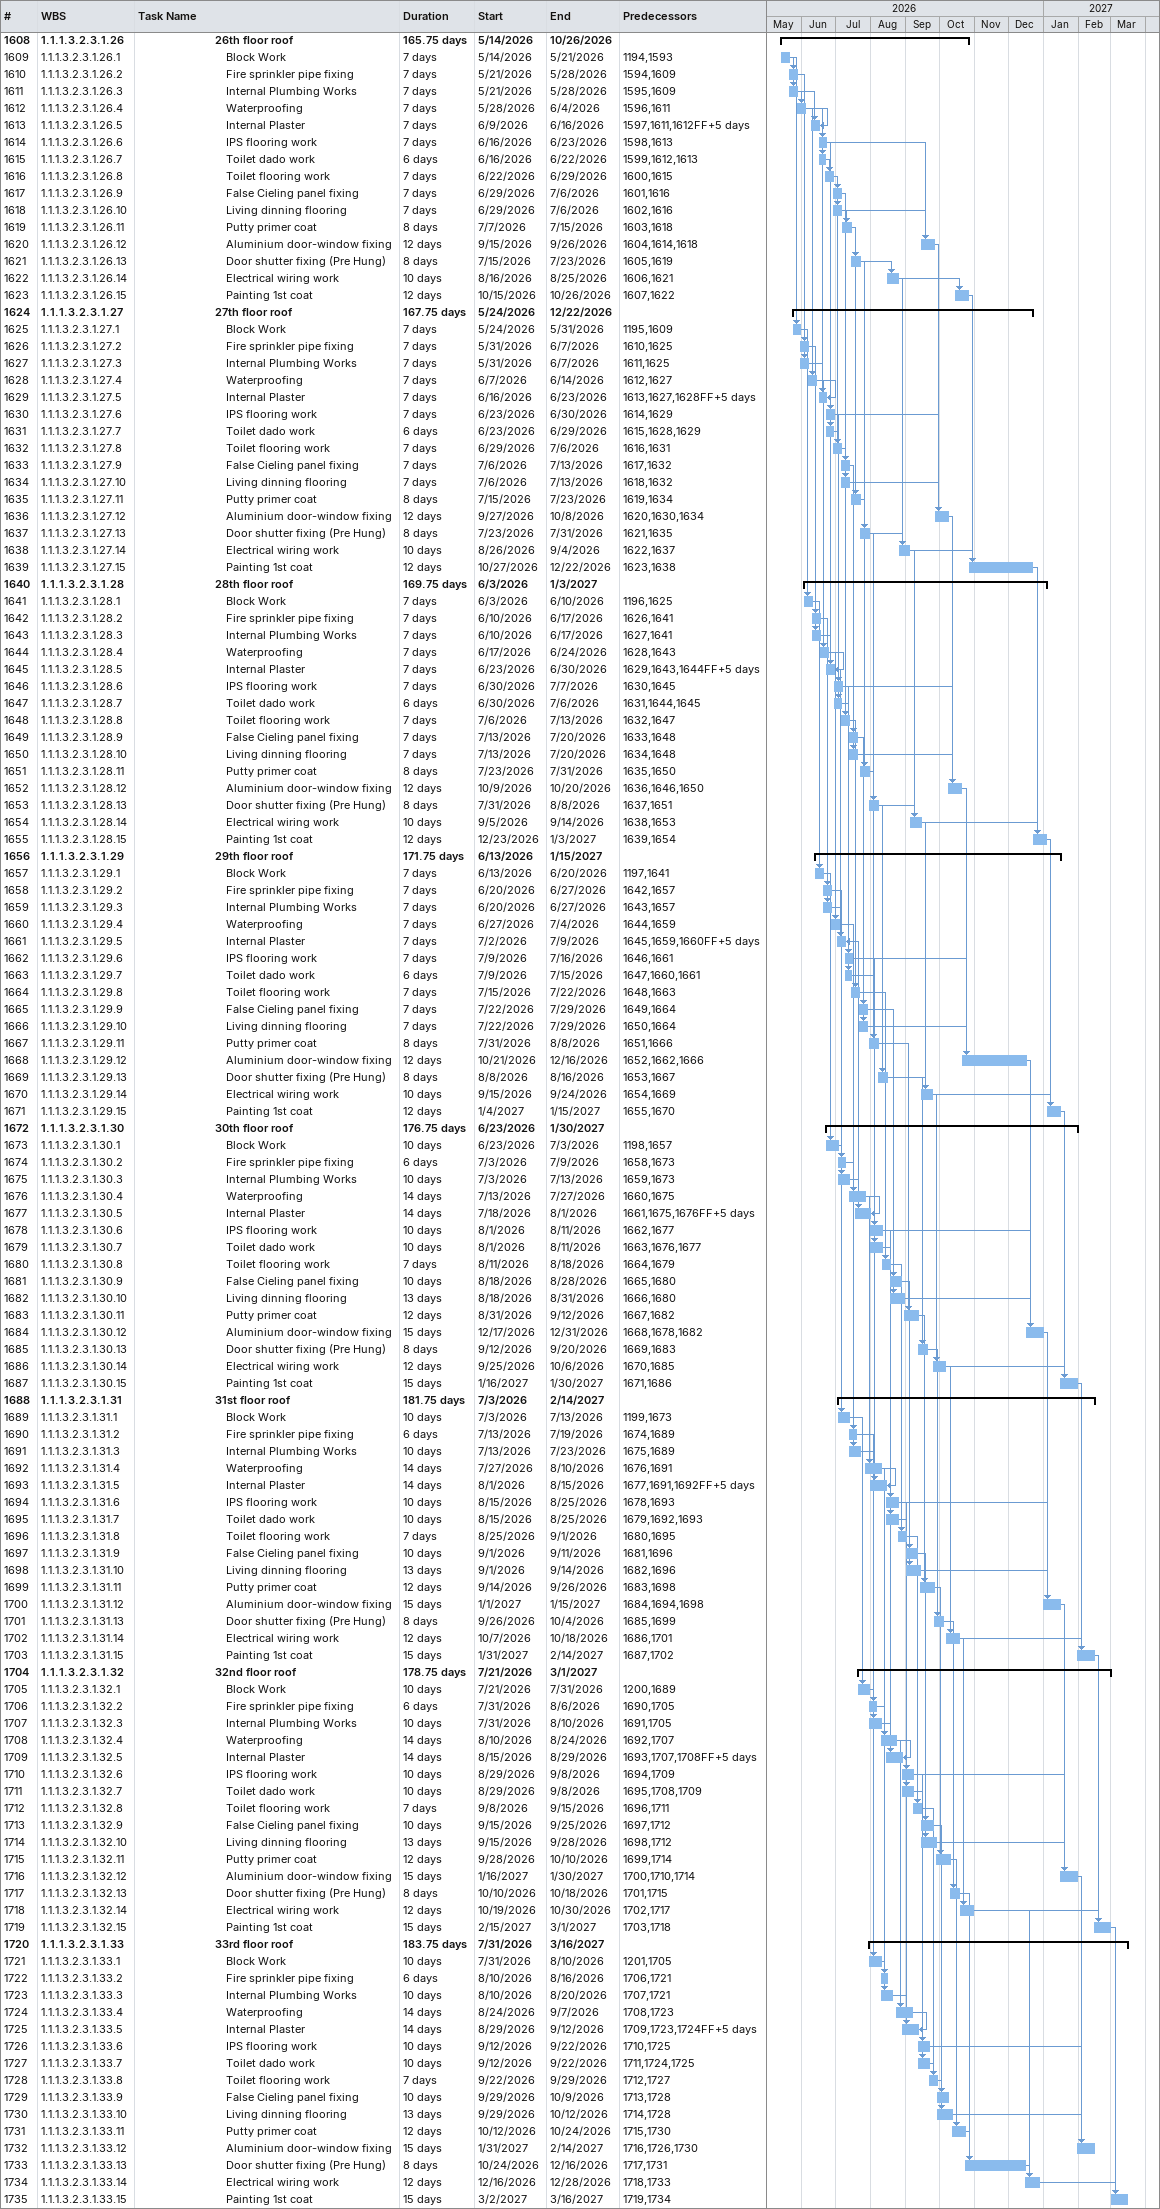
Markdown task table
| ID | WBS | Task | Duration | Start | Finish | Predecessors |
|---|---|---|---|---|---|---|
| 1608 | 1.1.1.3.2.3.1.26 | **26th floor roof** | 165.75d | 2026-05-14 | 2026-10-26 |  |
| 1609 | 1.1.1.3.2.3.1.26.1 | Block Work | 7d | 2026-05-14 | 2026-05-21 | 1194, 1593 |
| 1610 | 1.1.1.3.2.3.1.26.2 | Fire sprinkler pipe fixing | 7d | 2026-05-21 | 2026-05-28 | 1594, 1609 |
| 1611 | 1.1.1.3.2.3.1.26.3 | Internal Plumbing Works | 7d | 2026-05-21 | 2026-05-28 | 1595, 1609 |
| 1612 | 1.1.1.3.2.3.1.26.4 | Waterproofing | 7d | 2026-05-28 | 2026-06-04 | 1596, 1611 |
| 1613 | 1.1.1.3.2.3.1.26.5 | Internal Plaster | 7d | 2026-06-09 | 2026-06-16 | 1597, 1611, 1612FF+5d |
| 1614 | 1.1.1.3.2.3.1.26.6 | IPS flooring work | 7d | 2026-06-16 | 2026-06-23 | 1598, 1613 |
| 1615 | 1.1.1.3.2.3.1.26.7 | Toilet dado work | 6d | 2026-06-16 | 2026-06-22 | 1599, 1612, 1613 |
| 1616 | 1.1.1.3.2.3.1.26.8 | Toilet flooring work | 7d | 2026-06-22 | 2026-06-29 | 1600, 1615 |
| 1617 | 1.1.1.3.2.3.1.26.9 | False Cieling panel fixing | 7d | 2026-06-29 | 2026-07-06 | 1601, 1616 |
| 1618 | 1.1.1.3.2.3.1.26.10 | Living dinning flooring | 7d | 2026-06-29 | 2026-07-06 | 1602, 1616 |
| 1619 | 1.1.1.3.2.3.1.26.11 | Putty primer coat | 8d | 2026-07-07 | 2026-07-15 | 1603, 1618 |
| 1620 | 1.1.1.3.2.3.1.26.12 | Aluminium door-window fixing | 12d | 2026-09-15 | 2026-09-26 | 1604, 1614, 1618 |
| 1621 | 1.1.1.3.2.3.1.26.13 | Door shutter fixing (Pre Hung) | 8d | 2026-07-15 | 2026-07-23 | 1605, 1619 |
| 1622 | 1.1.1.3.2.3.1.26.14 | Electrical wiring work | 10d | 2026-08-16 | 2026-08-25 | 1606, 1621 |
| 1623 | 1.1.1.3.2.3.1.26.15 | Painting 1st coat | 12d | 2026-10-15 | 2026-10-26 | 1607, 1622 |
| 1624 | 1.1.1.3.2.3.1.27 | **27th floor roof** | 167.75d | 2026-05-24 | 2026-12-22 |  |
| 1625 | 1.1.1.3.2.3.1.27.1 | Block Work | 7d | 2026-05-24 | 2026-05-31 | 1195, 1609 |
| 1626 | 1.1.1.3.2.3.1.27.2 | Fire sprinkler pipe fixing | 7d | 2026-05-31 | 2026-06-07 | 1610, 1625 |
| 1627 | 1.1.1.3.2.3.1.27.3 | Internal Plumbing Works | 7d | 2026-05-31 | 2026-06-07 | 1611, 1625 |
| 1628 | 1.1.1.3.2.3.1.27.4 | Waterproofing | 7d | 2026-06-07 | 2026-06-14 | 1612, 1627 |
| 1629 | 1.1.1.3.2.3.1.27.5 | Internal Plaster | 7d | 2026-06-16 | 2026-06-23 | 1613, 1627, 1628FF+5d |
| 1630 | 1.1.1.3.2.3.1.27.6 | IPS flooring work | 7d | 2026-06-23 | 2026-06-30 | 1614, 1629 |
| 1631 | 1.1.1.3.2.3.1.27.7 | Toilet dado work | 6d | 2026-06-23 | 2026-06-29 | 1615, 1628, 1629 |
| 1632 | 1.1.1.3.2.3.1.27.8 | Toilet flooring work | 7d | 2026-06-29 | 2026-07-06 | 1616, 1631 |
| 1633 | 1.1.1.3.2.3.1.27.9 | False Cieling panel fixing | 7d | 2026-07-06 | 2026-07-13 | 1617, 1632 |
| 1634 | 1.1.1.3.2.3.1.27.10 | Living dinning flooring | 7d | 2026-07-06 | 2026-07-13 | 1618, 1632 |
| 1635 | 1.1.1.3.2.3.1.27.11 | Putty primer coat | 8d | 2026-07-15 | 2026-07-23 | 1619, 1634 |
| 1636 | 1.1.1.3.2.3.1.27.12 | Aluminium door-window fixing | 12d | 2026-09-27 | 2026-10-08 | 1620, 1630, 1634 |
| 1637 | 1.1.1.3.2.3.1.27.13 | Door shutter fixing (Pre Hung) | 8d | 2026-07-23 | 2026-07-31 | 1621, 1635 |
| 1638 | 1.1.1.3.2.3.1.27.14 | Electrical wiring work | 10d | 2026-08-26 | 2026-09-04 | 1622, 1637 |
| 1639 | 1.1.1.3.2.3.1.27.15 | Painting 1st coat | 12d | 2026-10-27 | 2026-12-22 | 1623, 1638 |
| 1640 | 1.1.1.3.2.3.1.28 | **28th floor roof** | 169.75d | 2026-06-03 | 2027-01-03 |  |
| 1641 | 1.1.1.3.2.3.1.28.1 | Block Work | 7d | 2026-06-03 | 2026-06-10 | 1196, 1625 |
| 1642 | 1.1.1.3.2.3.1.28.2 | Fire sprinkler pipe fixing | 7d | 2026-06-10 | 2026-06-17 | 1626, 1641 |
| 1643 | 1.1.1.3.2.3.1.28.3 | Internal Plumbing Works | 7d | 2026-06-10 | 2026-06-17 | 1627, 1641 |
| 1644 | 1.1.1.3.2.3.1.28.4 | Waterproofing | 7d | 2026-06-17 | 2026-06-24 | 1628, 1643 |
| 1645 | 1.1.1.3.2.3.1.28.5 | Internal Plaster | 7d | 2026-06-23 | 2026-06-30 | 1629, 1643, 1644FF+5d |
| 1646 | 1.1.1.3.2.3.1.28.6 | IPS flooring work | 7d | 2026-06-30 | 2026-07-07 | 1630, 1645 |
| 1647 | 1.1.1.3.2.3.1.28.7 | Toilet dado work | 6d | 2026-06-30 | 2026-07-06 | 1631, 1644, 1645 |
| 1648 | 1.1.1.3.2.3.1.28.8 | Toilet flooring work | 7d | 2026-07-06 | 2026-07-13 | 1632, 1647 |
| 1649 | 1.1.1.3.2.3.1.28.9 | False Cieling panel fixing | 7d | 2026-07-13 | 2026-07-20 | 1633, 1648 |
| 1650 | 1.1.1.3.2.3.1.28.10 | Living dinning flooring | 7d | 2026-07-13 | 2026-07-20 | 1634, 1648 |
| 1651 | 1.1.1.3.2.3.1.28.11 | Putty primer coat | 8d | 2026-07-23 | 2026-07-31 | 1635, 1650 |
| 1652 | 1.1.1.3.2.3.1.28.12 | Aluminium door-window fixing | 12d | 2026-10-09 | 2026-10-20 | 1636, 1646, 1650 |
| 1653 | 1.1.1.3.2.3.1.28.13 | Door shutter fixing (Pre Hung) | 8d | 2026-07-31 | 2026-08-08 | 1637, 1651 |
| 1654 | 1.1.1.3.2.3.1.28.14 | Electrical wiring work | 10d | 2026-09-05 | 2026-09-14 | 1638, 1653 |
| 1655 | 1.1.1.3.2.3.1.28.15 | Painting 1st coat | 12d | 2026-12-23 | 2027-01-03 | 1639, 1654 |
| 1656 | 1.1.1.3.2.3.1.29 | **29th floor roof** | 171.75d | 2026-06-13 | 2027-01-15 |  |
| 1657 | 1.1.1.3.2.3.1.29.1 | Block Work | 7d | 2026-06-13 | 2026-06-20 | 1197, 1641 |
| 1658 | 1.1.1.3.2.3.1.29.2 | Fire sprinkler pipe fixing | 7d | 2026-06-20 | 2026-06-27 | 1642, 1657 |
| 1659 | 1.1.1.3.2.3.1.29.3 | Internal Plumbing Works | 7d | 2026-06-20 | 2026-06-27 | 1643, 1657 |
| 1660 | 1.1.1.3.2.3.1.29.4 | Waterproofing | 7d | 2026-06-27 | 2026-07-04 | 1644, 1659 |
| 1661 | 1.1.1.3.2.3.1.29.5 | Internal Plaster | 7d | 2026-07-02 | 2026-07-09 | 1645, 1659, 1660FF+5d |
| 1662 | 1.1.1.3.2.3.1.29.6 | IPS flooring work | 7d | 2026-07-09 | 2026-07-16 | 1646, 1661 |
| 1663 | 1.1.1.3.2.3.1.29.7 | Toilet dado work | 6d | 2026-07-09 | 2026-07-15 | 1647, 1660, 1661 |
| 1664 | 1.1.1.3.2.3.1.29.8 | Toilet flooring work | 7d | 2026-07-15 | 2026-07-22 | 1648, 1663 |
| 1665 | 1.1.1.3.2.3.1.29.9 | False Cieling panel fixing | 7d | 2026-07-22 | 2026-07-29 | 1649, 1664 |
| 1666 | 1.1.1.3.2.3.1.29.10 | Living dinning flooring | 7d | 2026-07-22 | 2026-07-29 | 1650, 1664 |
| 1667 | 1.1.1.3.2.3.1.29.11 | Putty primer coat | 8d | 2026-07-31 | 2026-08-08 | 1651, 1666 |
| 1668 | 1.1.1.3.2.3.1.29.12 | Aluminium door-window fixing | 12d | 2026-10-21 | 2026-12-16 | 1652, 1662, 1666 |
| 1669 | 1.1.1.3.2.3.1.29.13 | Door shutter fixing (Pre Hung) | 8d | 2026-08-08 | 2026-08-16 | 1653, 1667 |
| 1670 | 1.1.1.3.2.3.1.29.14 | Electrical wiring work | 10d | 2026-09-15 | 2026-09-24 | 1654, 1669 |
| 1671 | 1.1.1.3.2.3.1.29.15 | Painting 1st coat | 12d | 2027-01-04 | 2027-01-15 | 1655, 1670 |
| 1672 | 1.1.1.3.2.3.1.30 | **30th floor roof** | 176.75d | 2026-06-23 | 2027-01-30 |  |
| 1673 | 1.1.1.3.2.3.1.30.1 | Block Work | 10d | 2026-06-23 | 2026-07-03 | 1198, 1657 |
| 1674 | 1.1.1.3.2.3.1.30.2 | Fire sprinkler pipe fixing | 6d | 2026-07-03 | 2026-07-09 | 1658, 1673 |
| 1675 | 1.1.1.3.2.3.1.30.3 | Internal Plumbing Works | 10d | 2026-07-03 | 2026-07-13 | 1659, 1673 |
| 1676 | 1.1.1.3.2.3.1.30.4 | Waterproofing | 14d | 2026-07-13 | 2026-07-27 | 1660, 1675 |
| 1677 | 1.1.1.3.2.3.1.30.5 | Internal Plaster | 14d | 2026-07-18 | 2026-08-01 | 1661, 1675, 1676FF+5d |
| 1678 | 1.1.1.3.2.3.1.30.6 | IPS flooring work | 10d | 2026-08-01 | 2026-08-11 | 1662, 1677 |
| 1679 | 1.1.1.3.2.3.1.30.7 | Toilet dado work | 10d | 2026-08-01 | 2026-08-11 | 1663, 1676, 1677 |
| 1680 | 1.1.1.3.2.3.1.30.8 | Toilet flooring work | 7d | 2026-08-11 | 2026-08-18 | 1664, 1679 |
| 1681 | 1.1.1.3.2.3.1.30.9 | False Cieling panel fixing | 10d | 2026-08-18 | 2026-08-28 | 1665, 1680 |
| 1682 | 1.1.1.3.2.3.1.30.10 | Living dinning flooring | 13d | 2026-08-18 | 2026-08-31 | 1666, 1680 |
| 1683 | 1.1.1.3.2.3.1.30.11 | Putty primer coat | 12d | 2026-08-31 | 2026-09-12 | 1667, 1682 |
| 1684 | 1.1.1.3.2.3.1.30.12 | Aluminium door-window fixing | 15d | 2026-12-17 | 2026-12-31 | 1668, 1678, 1682 |
| 1685 | 1.1.1.3.2.3.1.30.13 | Door shutter fixing (Pre Hung) | 8d | 2026-09-12 | 2026-09-20 | 1669, 1683 |
| 1686 | 1.1.1.3.2.3.1.30.14 | Electrical wiring work | 12d | 2026-09-25 | 2026-10-06 | 1670, 1685 |
| 1687 | 1.1.1.3.2.3.1.30.15 | Painting 1st coat | 15d | 2027-01-16 | 2027-01-30 | 1671, 1686 |
| 1688 | 1.1.1.3.2.3.1.31 | **31st floor roof** | 181.75d | 2026-07-03 | 2027-02-14 |  |
| 1689 | 1.1.1.3.2.3.1.31.1 | Block Work | 10d | 2026-07-03 | 2026-07-13 | 1199, 1673 |
| 1690 | 1.1.1.3.2.3.1.31.2 | Fire sprinkler pipe fixing | 6d | 2026-07-13 | 2026-07-19 | 1674, 1689 |
| 1691 | 1.1.1.3.2.3.1.31.3 | Internal Plumbing Works | 10d | 2026-07-13 | 2026-07-23 | 1675, 1689 |
| 1692 | 1.1.1.3.2.3.1.31.4 | Waterproofing | 14d | 2026-07-27 | 2026-08-10 | 1676, 1691 |
| 1693 | 1.1.1.3.2.3.1.31.5 | Internal Plaster | 14d | 2026-08-01 | 2026-08-15 | 1677, 1691, 1692FF+5d |
| 1694 | 1.1.1.3.2.3.1.31.6 | IPS flooring work | 10d | 2026-08-15 | 2026-08-25 | 1678, 1693 |
| 1695 | 1.1.1.3.2.3.1.31.7 | Toilet dado work | 10d | 2026-08-15 | 2026-08-25 | 1679, 1692, 1693 |
| 1696 | 1.1.1.3.2.3.1.31.8 | Toilet flooring work | 7d | 2026-08-25 | 2026-09-01 | 1680, 1695 |
| 1697 | 1.1.1.3.2.3.1.31.9 | False Cieling panel fixing | 10d | 2026-09-01 | 2026-09-11 | 1681, 1696 |
| 1698 | 1.1.1.3.2.3.1.31.10 | Living dinning flooring | 13d | 2026-09-01 | 2026-09-14 | 1682, 1696 |
| 1699 | 1.1.1.3.2.3.1.31.11 | Putty primer coat | 12d | 2026-09-14 | 2026-09-26 | 1683, 1698 |
| 1700 | 1.1.1.3.2.3.1.31.12 | Aluminium door-window fixing | 15d | 2027-01-01 | 2027-01-15 | 1684, 1694, 1698 |
| 1701 | 1.1.1.3.2.3.1.31.13 | Door shutter fixing (Pre Hung) | 8d | 2026-09-26 | 2026-10-04 | 1685, 1699 |
| 1702 | 1.1.1.3.2.3.1.31.14 | Electrical wiring work | 12d | 2026-10-07 | 2026-10-18 | 1686, 1701 |
| 1703 | 1.1.1.3.2.3.1.31.15 | Painting 1st coat | 15d | 2027-01-31 | 2027-02-14 | 1687, 1702 |
| 1704 | 1.1.1.3.2.3.1.32 | **32nd floor roof** | 178.75d | 2026-07-21 | 2027-03-01 |  |
| 1705 | 1.1.1.3.2.3.1.32.1 | Block Work | 10d | 2026-07-21 | 2026-07-31 | 1200, 1689 |
| 1706 | 1.1.1.3.2.3.1.32.2 | Fire sprinkler pipe fixing | 6d | 2026-07-31 | 2026-08-06 | 1690, 1705 |
| 1707 | 1.1.1.3.2.3.1.32.3 | Internal Plumbing Works | 10d | 2026-07-31 | 2026-08-10 | 1691, 1705 |
| 1708 | 1.1.1.3.2.3.1.32.4 | Waterproofing | 14d | 2026-08-10 | 2026-08-24 | 1692, 1707 |
| 1709 | 1.1.1.3.2.3.1.32.5 | Internal Plaster | 14d | 2026-08-15 | 2026-08-29 | 1693, 1707, 1708FF+5d |
| 1710 | 1.1.1.3.2.3.1.32.6 | IPS flooring work | 10d | 2026-08-29 | 2026-09-08 | 1694, 1709 |
| 1711 | 1.1.1.3.2.3.1.32.7 | Toilet dado work | 10d | 2026-08-29 | 2026-09-08 | 1695, 1708, 1709 |
| 1712 | 1.1.1.3.2.3.1.32.8 | Toilet flooring work | 7d | 2026-09-08 | 2026-09-15 | 1696, 1711 |
| 1713 | 1.1.1.3.2.3.1.32.9 | False Cieling panel fixing | 10d | 2026-09-15 | 2026-09-25 | 1697, 1712 |
| 1714 | 1.1.1.3.2.3.1.32.10 | Living dinning flooring | 13d | 2026-09-15 | 2026-09-28 | 1698, 1712 |
| 1715 | 1.1.1.3.2.3.1.32.11 | Putty primer coat | 12d | 2026-09-28 | 2026-10-10 | 1699, 1714 |
| 1716 | 1.1.1.3.2.3.1.32.12 | Aluminium door-window fixing | 15d | 2027-01-16 | 2027-01-30 | 1700, 1710, 1714 |
| 1717 | 1.1.1.3.2.3.1.32.13 | Door shutter fixing (Pre Hung) | 8d | 2026-10-10 | 2026-10-18 | 1701, 1715 |
| 1718 | 1.1.1.3.2.3.1.32.14 | Electrical wiring work | 12d | 2026-10-19 | 2026-10-30 | 1702, 1717 |
| 1719 | 1.1.1.3.2.3.1.32.15 | Painting 1st coat | 15d | 2027-02-15 | 2027-03-01 | 1703, 1718 |
| 1720 | 1.1.1.3.2.3.1.33 | **33rd floor roof** | 183.75d | 2026-07-31 | 2027-03-16 |  |
| 1721 | 1.1.1.3.2.3.1.33.1 | Block Work | 10d | 2026-07-31 | 2026-08-10 | 1201, 1705 |
| 1722 | 1.1.1.3.2.3.1.33.2 | Fire sprinkler pipe fixing | 6d | 2026-08-10 | 2026-08-16 | 1706, 1721 |
| 1723 | 1.1.1.3.2.3.1.33.3 | Internal Plumbing Works | 10d | 2026-08-10 | 2026-08-20 | 1707, 1721 |
| 1724 | 1.1.1.3.2.3.1.33.4 | Waterproofing | 14d | 2026-08-24 | 2026-09-07 | 1708, 1723 |
| 1725 | 1.1.1.3.2.3.1.33.5 | Internal Plaster | 14d | 2026-08-29 | 2026-09-12 | 1709, 1723, 1724FF+5d |
| 1726 | 1.1.1.3.2.3.1.33.6 | IPS flooring work | 10d | 2026-09-12 | 2026-09-22 | 1710, 1725 |
| 1727 | 1.1.1.3.2.3.1.33.7 | Toilet dado work | 10d | 2026-09-12 | 2026-09-22 | 1711, 1724, 1725 |
| 1728 | 1.1.1.3.2.3.1.33.8 | Toilet flooring work | 7d | 2026-09-22 | 2026-09-29 | 1712, 1727 |
| 1729 | 1.1.1.3.2.3.1.33.9 | False Cieling panel fixing | 10d | 2026-09-29 | 2026-10-09 | 1713, 1728 |
| 1730 | 1.1.1.3.2.3.1.33.10 | Living dinning flooring | 13d | 2026-09-29 | 2026-10-12 | 1714, 1728 |
| 1731 | 1.1.1.3.2.3.1.33.11 | Putty primer coat | 12d | 2026-10-12 | 2026-10-24 | 1715, 1730 |
| 1732 | 1.1.1.3.2.3.1.33.12 | Aluminium door-window fixing | 15d | 2027-01-31 | 2027-02-14 | 1716, 1726, 1730 |
| 1733 | 1.1.1.3.2.3.1.33.13 | Door shutter fixing (Pre Hung) | 8d | 2026-10-24 | 2026-12-16 | 1717, 1731 |
| 1734 | 1.1.1.3.2.3.1.33.14 | Electrical wiring work | 12d | 2026-12-16 | 2026-12-28 | 1718, 1733 |
| 1735 | 1.1.1.3.2.3.1.33.15 | Painting 1st coat | 15d | 2027-03-02 | 2027-03-16 | 1719, 1734 |
